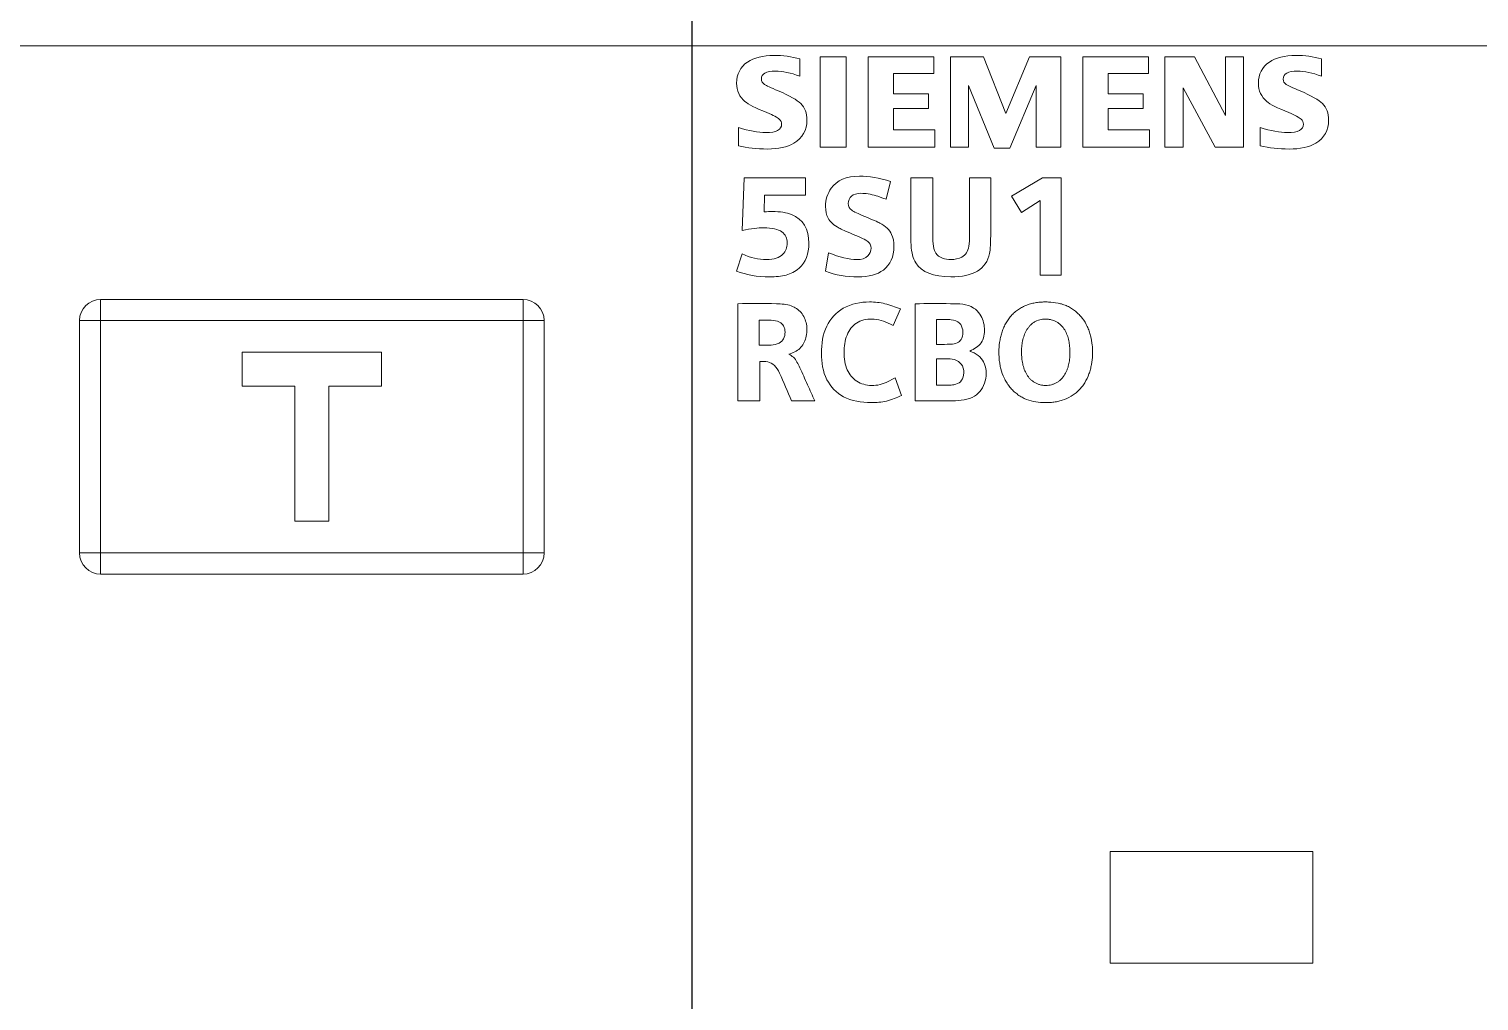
# Model space of a CAD drawing. Header units: millimetres. Extents: x 4137 to 6698, y 1400 to 3585.
# Drawn here: x 4654.87 to 4689.2, y 2820.81 to 2843.81 of the extents above; entities that cross this region are included whole.
import ezdxf

# ---------------------------------------------------------------- set-up
doc = ezdxf.new("R2010")
doc.units = ezdxf.units.MM
doc.layers.add('000-PI-Oprema', color=30, linetype='Continuous', lineweight=5)

msp = doc.modelspace()

# ---------------------------------------------------------------- linework, layer by layer
at = {"layer": '000-PI-Oprema', "color": 0, "linetype": 'ByBlock', "lineweight": 0, "ltscale": 0.25}
for p, q in [((4670.57, 2844.213), (4670.57, 2843.413)), ((4670.57, 2843.413), (4635.165, 2843.413)), ((4670.57, 2799.907), (4670.57, 2843.413)), ((4656.568, 2837.412), (4656.568, 2836.912)), ((4656.568, 2837.412), (4666.57, 2837.412)), ((4666.57, 2837.412), (4666.57, 2836.912)), ((4656.068, 2831.411), (4656.068, 2836.912)), ((4656.068, 2836.912), (4656.568, 2836.912)), ((4666.57, 2836.912), (4656.568, 2836.912)), ((4656.568, 2836.912), (4656.568, 2831.411)), ((4666.57, 2836.912), (4667.069, 2836.912)), ((4666.57, 2831.411), (4666.57, 2836.912)), ((4667.069, 2836.912), (4667.069, 2831.411)), ((4659.918, 2836.161), (4659.918, 2835.362)), ((4663.219, 2836.161), (4659.918, 2836.161)), ((4663.219, 2835.362), (4663.219, 2836.161)), ((4659.918, 2835.362), (4661.169, 2835.362)), ((4661.169, 2835.362), (4661.169, 2832.161)), ((4661.969, 2835.362), (4663.219, 2835.362)), ((4661.969, 2832.161), (4661.969, 2835.362)), ((4661.169, 2832.161), (4661.969, 2832.161)), ((4656.068, 2831.411), (4656.568, 2831.411)), ((4656.568, 2831.411), (4666.57, 2831.411)), ((4656.568, 2830.911), (4656.568, 2831.411)), ((4667.069, 2831.411), (4666.57, 2831.411)), ((4666.57, 2831.411), (4666.57, 2830.911)), ((4666.57, 2830.911), (4656.568, 2830.911))]:
    msp.add_line(p, q, dxfattribs=at)
for points in [[(4670.565, 2843.413), (4670.565, 2844.213)], [(4670.565, 2818.706), (4670.565, 2843.413)], [(4705.97, 2843.413), (4670.565, 2843.413)], [(4673.123, 2843.107), (4673.123, 2842.694)], [(4673.602, 2843.151), (4674.222, 2843.151)], [(4673.602, 2841.015), (4673.602, 2843.151)], [(4674.222, 2843.151), (4674.222, 2841.015)], [(4674.742, 2843.151), (4676.296, 2843.151)], [(4674.742, 2841.015), (4674.742, 2843.151)], [(4676.296, 2843.151), (4676.296, 2842.76)], [(4676.689, 2841.015), (4676.689, 2843.151)], [(4676.689, 2843.151), (4677.469, 2843.151)], [(4677.469, 2843.151), (4678.003, 2841.811)], [(4678.003, 2841.811), (4678.558, 2843.151)], [(4678.558, 2843.151), (4679.302, 2843.151)], [(4679.302, 2843.151), (4679.302, 2841.015)], [(4679.824, 2841.015), (4679.824, 2843.151)], [(4679.824, 2843.151), (4681.378, 2843.151)], [(4681.378, 2843.151), (4681.378, 2842.76)], [(4681.768, 2843.151), (4682.468, 2843.151)], [(4681.768, 2841.015), (4681.768, 2843.151)], [(4682.468, 2843.151), (4683.203, 2841.763)], [(4683.203, 2843.151), (4683.631, 2843.151)], [(4683.203, 2841.763), (4683.203, 2843.151)], [(4683.631, 2843.151), (4683.631, 2841.015)], [(4685.476, 2843.107), (4685.476, 2842.694)], [(4675.34, 2842.76), (4675.34, 2842.281)], [(4676.296, 2842.76), (4675.34, 2842.76)], [(4681.378, 2842.76), (4680.422, 2842.76)], [(4680.422, 2842.76), (4680.422, 2842.281)], [(4675.34, 2842.281), (4676.173, 2842.281)], [(4676.173, 2842.281), (4676.173, 2841.929)], [(4677.723, 2840.994), (4677.119, 2842.474)], [(4677.119, 2842.474), (4677.119, 2841.015)], [(4678.717, 2842.474), (4678.096, 2840.994)], [(4678.717, 2841.015), (4678.717, 2842.474)], [(4680.422, 2842.281), (4681.254, 2842.281)], [(4681.254, 2842.281), (4681.254, 2841.929)], [(4682.956, 2841.015), (4682.196, 2842.424)], [(4682.196, 2842.424), (4682.196, 2841.015)], [(4675.34, 2841.929), (4675.34, 2841.426)], [(4676.173, 2841.929), (4675.34, 2841.929)], [(4681.254, 2841.929), (4680.422, 2841.929)], [(4680.422, 2841.929), (4680.422, 2841.426)], [(4671.671, 2841.049), (4671.671, 2841.481)], [(4675.34, 2841.426), (4676.317, 2841.426)], [(4676.317, 2841.426), (4676.317, 2841.015)], [(4680.422, 2841.426), (4681.4, 2841.426)], [(4681.4, 2841.426), (4681.4, 2841.015)], [(4684.024, 2841.049), (4684.024, 2841.481)], [(4674.222, 2841.015), (4673.602, 2841.015)], [(4676.317, 2841.015), (4674.742, 2841.015)], [(4677.119, 2841.015), (4676.689, 2841.015)], [(4678.096, 2840.994), (4677.723, 2840.994)], [(4679.302, 2841.015), (4678.717, 2841.015)], [(4681.4, 2841.015), (4679.824, 2841.015)], [(4682.196, 2841.015), (4681.768, 2841.015)], [(4683.631, 2841.015), (4682.956, 2841.015)], [(4671.757, 2839.047), (4671.801, 2840.289)], [(4671.801, 2840.289), (4673.258, 2840.289)], [(4673.258, 2840.289), (4673.258, 2839.883)], [(4675.27, 2840.205), (4675.166, 2839.782)], [(4675.751, 2839.014), (4675.751, 2840.289)], [(4675.751, 2840.289), (4676.269, 2840.289)], [(4677.141, 2840.289), (4677.642, 2840.289)], [(4678.134, 2839.857), (4678.87, 2840.289)], [(4678.87, 2840.289), (4679.314, 2840.289)], [(4679.314, 2840.289), (4679.314, 2837.988)], [(4672.29, 2839.883), (4672.276, 2839.484)], [(4673.258, 2839.883), (4672.29, 2839.883)], [(4678.368, 2839.472), (4678.134, 2839.857)], [(4678.813, 2839.75), (4678.368, 2839.472)], [(4678.813, 2837.988), (4678.813, 2839.75)], [(4671.627, 2838.081), (4671.757, 2838.488)], [(4673.728, 2838.078), (4673.802, 2838.519)], [(4679.314, 2837.988), (4678.813, 2837.988)], [(4671.655, 2835.012), (4671.655, 2837.312)], [(4675.503, 2837.187), (4675.329, 2836.797)], [(4675.852, 2835.012), (4675.852, 2837.312)], [(4672.161, 2836.328), (4672.161, 2836.924)], [(4676.357, 2836.94), (4676.357, 2836.348)], [(4672.174, 2835.94), (4672.174, 2835.012)], [(4676.357, 2836.005), (4676.357, 2835.384)], [(4675.169, 2835.443), (4675.382, 2835.554)], [(4675.382, 2835.554), (4675.533, 2835.14)], [(4672.174, 2835.012), (4671.655, 2835.012)], [(4673.477, 2835.012), (4672.924, 2835.012)], [(4676.736, 2835.012), (4675.852, 2835.012)], [(4685.267, 2824.344), (4680.467, 2824.344)], [(4680.467, 2824.344), (4680.467, 2821.706)], [(4685.267, 2821.706), (4685.267, 2824.344)], [(4680.467, 2821.706), (4685.267, 2821.706)]]:
    msp.add_lwpolyline(points, dxfattribs=at)
for points, knots in [([(4672.637, 2841.681), (4672.596, 2841.72), (4672.498, 2841.77), (4672.343, 2841.833), (4672.077, 2841.942), (4671.904, 2842.03), (4671.824, 2842.097), (4671.693, 2842.207), (4671.627, 2842.351), (4671.627, 2842.528), (4671.627, 2842.748), (4671.713, 2842.916), (4671.885, 2843.031), (4672.039, 2843.135), (4672.248, 2843.187), (4672.512, 2843.187), (4672.723, 2843.187), (4672.927, 2843.161), (4673.123, 2843.107)], [0, 0, 0, 0, 1, 1, 1, 2, 2, 2, 3, 3, 3, 4, 4, 4, 5, 5, 5, 6, 6, 6, 6]), ([(4684.991, 2841.681), (4684.948, 2841.72), (4684.851, 2841.77), (4684.698, 2841.833), (4684.43, 2841.945), (4684.255, 2842.031), (4684.177, 2842.097), (4684.047, 2842.209), (4683.981, 2842.351), (4683.981, 2842.528), (4683.981, 2842.748), (4684.067, 2842.916), (4684.239, 2843.031), (4684.393, 2843.135), (4684.602, 2843.187), (4684.865, 2843.187), (4685.076, 2843.187), (4685.28, 2843.161), (4685.476, 2843.107)], [0, 0, 0, 0, 1, 1, 1, 2, 2, 2, 3, 3, 3, 4, 4, 4, 5, 5, 5, 6, 6, 6, 6]), ([(4673.123, 2842.694), (4672.907, 2842.776), (4672.715, 2842.818), (4672.548, 2842.818), (4672.325, 2842.818), (4672.213, 2842.754), (4672.213, 2842.626), (4672.213, 2842.576), (4672.237, 2842.535), (4672.287, 2842.503), (4672.327, 2842.476), (4672.436, 2842.425), (4672.613, 2842.349), (4672.882, 2842.234), (4673.058, 2842.133), (4673.144, 2842.048), (4673.242, 2841.95), (4673.29, 2841.821), (4673.29, 2841.66), (4673.29, 2841.414), (4673.188, 2841.231), (4672.984, 2841.111), (4672.826, 2841.019), (4672.616, 2840.972), (4672.352, 2840.972)], [0, 0, 0, 0, 1, 1, 1, 2, 2, 2, 3, 3, 3, 4, 4, 4, 5, 5, 5, 6, 6, 6, 7, 7, 7, 8, 8, 8, 8]), ([(4685.476, 2842.694), (4685.262, 2842.776), (4685.071, 2842.818), (4684.902, 2842.818), (4684.678, 2842.818), (4684.566, 2842.754), (4684.566, 2842.626), (4684.566, 2842.575), (4684.59, 2842.534), (4684.638, 2842.503), (4684.679, 2842.476), (4684.789, 2842.425), (4684.967, 2842.349), (4685.235, 2842.234), (4685.412, 2842.133), (4685.497, 2842.048), (4685.595, 2841.95), (4685.643, 2841.821), (4685.643, 2841.66), (4685.643, 2841.414), (4685.542, 2841.231), (4685.339, 2841.111), (4685.18, 2841.018), (4684.969, 2840.972), (4684.706, 2840.972)], [0, 0, 0, 0, 1, 1, 1, 2, 2, 2, 3, 3, 3, 4, 4, 4, 5, 5, 5, 6, 6, 6, 7, 7, 7, 8, 8, 8, 8]), ([(4671.671, 2841.481), (4671.919, 2841.401), (4672.134, 2841.362), (4672.318, 2841.362), (4672.567, 2841.362), (4672.691, 2841.428), (4672.691, 2841.561), (4672.691, 2841.609), (4672.673, 2841.649), (4672.637, 2841.681)], [0, 0, 0, 0, 1, 1, 1, 2, 2, 2, 3, 3, 3, 3]), ([(4684.024, 2841.481), (4684.273, 2841.401), (4684.489, 2841.362), (4684.671, 2841.362), (4684.92, 2841.362), (4685.045, 2841.428), (4685.045, 2841.561), (4685.045, 2841.609), (4685.027, 2841.649), (4684.991, 2841.681)], [0, 0, 0, 0, 1, 1, 1, 2, 2, 2, 3, 3, 3, 3]), ([(4673.802, 2838.519), (4674.065, 2838.409), (4674.289, 2838.354), (4674.472, 2838.354), (4674.59, 2838.354), (4674.678, 2838.383), (4674.734, 2838.441), (4674.783, 2838.492), (4674.808, 2838.554), (4674.808, 2838.628), (4674.808, 2838.695), (4674.783, 2838.748), (4674.733, 2838.785), (4674.683, 2838.823), (4674.567, 2838.878), (4674.384, 2838.953), (4674.216, 2839.022), (4674.105, 2839.071), (4674.051, 2839.101), (4673.928, 2839.168), (4673.841, 2839.248), (4673.792, 2839.339), (4673.751, 2839.416), (4673.731, 2839.507), (4673.731, 2839.612), (4673.731, 2839.775), (4673.776, 2839.919), (4673.864, 2840.042), (4674.002, 2840.233), (4674.225, 2840.329), (4674.537, 2840.329), (4674.761, 2840.329), (4675.006, 2840.288), (4675.27, 2840.205)], [0, 0, 0, 0, 1, 1, 1, 2, 2, 2, 3, 3, 3, 4, 4, 4, 5, 5, 5, 6, 6, 6, 7, 7, 7, 8, 8, 8, 9, 9, 9, 10, 10, 10, 11, 11, 11, 11]), ([(4677.642, 2840.289), (4677.642, 2839.864), (4677.642, 2839.439), (4677.642, 2839.014), (4677.642, 2838.759), (4677.633, 2838.588), (4677.614, 2838.5), (4677.538, 2838.131), (4677.229, 2837.947), (4676.696, 2837.947), (4676.282, 2837.947), (4676.006, 2838.058), (4675.866, 2838.279), (4675.802, 2838.379), (4675.766, 2838.519), (4675.757, 2838.701), (4675.754, 2838.783), (4675.751, 2838.887), (4675.751, 2839.014)], [0, 0, 0, 0, 1, 1, 1, 2, 2, 2, 3, 3, 3, 4, 4, 4, 5, 5, 5, 6, 6, 6, 6]), ([(4676.269, 2840.289), (4676.269, 2839.844), (4676.269, 2839.398), (4676.269, 2838.953), (4676.269, 2838.725), (4676.293, 2838.576), (4676.342, 2838.507)], [0, 0, 0, 0, 1, 1, 1, 2, 2, 2, 2]), ([(4676.342, 2838.507), (4676.377, 2838.454), (4676.431, 2838.415), (4676.504, 2838.388), (4676.565, 2838.365), (4676.629, 2838.354), (4676.697, 2838.354), (4676.795, 2838.354), (4676.882, 2838.375), (4676.959, 2838.415), (4677.051, 2838.464), (4677.106, 2838.55), (4677.124, 2838.672), (4677.135, 2838.745), (4677.141, 2838.839), (4677.141, 2838.953), (4677.141, 2839.398), (4677.141, 2839.844), (4677.141, 2840.289)], [0, 0, 0, 0, 1, 1, 1, 2, 2, 2, 3, 3, 3, 4, 4, 4, 5, 5, 5, 6, 6, 6, 6]), ([(4674.347, 2839.859), (4674.294, 2839.812), (4674.267, 2839.753), (4674.267, 2839.682), (4674.267, 2839.615), (4674.296, 2839.562), (4674.354, 2839.523)], [0, 0, 0, 0, 1, 1, 1, 2, 2, 2, 2]), ([(4674.928, 2839.865), (4674.799, 2839.904), (4674.679, 2839.924), (4674.569, 2839.924), (4674.472, 2839.924), (4674.397, 2839.902), (4674.347, 2839.859)], [0, 0, 0, 0, 1, 1, 1, 2, 2, 2, 2]), ([(4672.276, 2839.484), (4672.351, 2839.49), (4672.415, 2839.494), (4672.466, 2839.494), (4672.657, 2839.494), (4672.81, 2839.47), (4672.926, 2839.422), (4673.201, 2839.308), (4673.338, 2839.081), (4673.338, 2838.743), (4673.338, 2838.489), (4673.26, 2838.292), (4673.104, 2838.152), (4673.013, 2838.07), (4672.91, 2838.016), (4672.798, 2837.99)], [0, 0, 0, 0, 1, 1, 1, 2, 2, 2, 3, 3, 3, 4, 4, 4, 5, 5, 5, 5]), ([(4674.354, 2839.523), (4674.399, 2839.491), (4674.5, 2839.443), (4674.658, 2839.378), (4674.85, 2839.299), (4674.97, 2839.246), (4675.017, 2839.221), (4675.156, 2839.148), (4675.248, 2839.057), (4675.296, 2838.953), (4675.333, 2838.873), (4675.351, 2838.778), (4675.351, 2838.668), (4675.351, 2838.422), (4675.267, 2838.235), (4675.1, 2838.108), (4674.957, 2838), (4674.756, 2837.947), (4674.499, 2837.947)], [0, 0, 0, 0, 1, 1, 1, 2, 2, 2, 3, 3, 3, 4, 4, 4, 5, 5, 5, 6, 6, 6, 6]), ([(4671.757, 2838.488), (4671.953, 2838.399), (4672.145, 2838.354), (4672.333, 2838.354), (4672.513, 2838.354), (4672.642, 2838.396), (4672.721, 2838.482), (4672.787, 2838.553), (4672.821, 2838.642), (4672.821, 2838.747), (4672.821, 2838.862), (4672.78, 2838.949), (4672.699, 2839.01), (4672.609, 2839.076), (4672.465, 2839.109), (4672.269, 2839.109), (4672.136, 2839.109), (4671.966, 2839.088), (4671.757, 2839.047)], [0, 0, 0, 0, 1, 1, 1, 2, 2, 2, 3, 3, 3, 4, 4, 4, 5, 5, 5, 6, 6, 6, 6]), ([(4671.655, 2837.312), (4671.959, 2837.316), (4672.262, 2837.32), (4672.57, 2837.31), (4672.69, 2837.307), (4672.81, 2837.301), (4672.92, 2837.26), (4673.008, 2837.227), (4673.091, 2837.173), (4673.152, 2837.101), (4673.217, 2837.023), (4673.259, 2836.927), (4673.279, 2836.827), (4673.3, 2836.721), (4673.296, 2836.612), (4673.267, 2836.506), (4673.241, 2836.411), (4673.195, 2836.319), (4673.125, 2836.254), (4673.054, 2836.188), (4672.958, 2836.151), (4672.862, 2836.114)], [0, 0, 0, 0, 1, 1, 1, 2, 2, 2, 3, 3, 3, 4, 4, 4, 5, 5, 5, 6, 6, 6, 7, 7, 7, 7]), ([(4675.533, 2835.14), (4675.417, 2835.088), (4675.3, 2835.037), (4675.178, 2835.007), (4675.059, 2834.978), (4674.935, 2834.97), (4674.81, 2834.971), (4674.582, 2834.972), (4674.35, 2835.003), (4674.154, 2835.111), (4673.99, 2835.202), (4673.851, 2835.346), (4673.765, 2835.512), (4673.666, 2835.702), (4673.635, 2835.92), (4673.634, 2836.138), (4673.634, 2836.362), (4673.665, 2836.586), (4673.763, 2836.783), (4673.849, 2836.954), (4673.986, 2837.105), (4674.152, 2837.202), (4674.338, 2837.311), (4674.559, 2837.353), (4674.776, 2837.353), (4674.898, 2837.352), (4675.019, 2837.339), (4675.136, 2837.311), (4675.261, 2837.281), (4675.382, 2837.234), (4675.503, 2837.187)], [0, 0, 0, 0, 1, 1, 1, 2, 2, 2, 3, 3, 3, 4, 4, 4, 5, 5, 5, 6, 6, 6, 7, 7, 7, 8, 8, 8, 9, 9, 9, 10, 10, 10, 10]), ([(4675.852, 2837.312), (4676.126, 2837.312), (4676.401, 2837.314), (4676.692, 2837.312), (4676.884, 2837.311), (4677.084, 2837.309), (4677.238, 2837.209), (4677.296, 2837.172), (4677.347, 2837.121), (4677.386, 2837.063), (4677.454, 2836.965), (4677.487, 2836.847), (4677.493, 2836.724), (4677.499, 2836.603), (4677.479, 2836.476), (4677.414, 2836.385), (4677.352, 2836.298), (4677.25, 2836.243), (4677.148, 2836.188)], [0, 0, 0, 0, 1, 1, 1, 2, 2, 2, 3, 3, 3, 4, 4, 4, 5, 5, 5, 6, 6, 6, 6]), ([(4678.164, 2837.065), (4678.192, 2837.092), (4678.22, 2837.117), (4678.251, 2837.141), (4678.281, 2837.164), (4678.313, 2837.185), (4678.346, 2837.205), (4678.362, 2837.214), (4678.379, 2837.224), (4678.395, 2837.233), (4678.413, 2837.242), (4678.43, 2837.25), (4678.448, 2837.258), (4678.483, 2837.274), (4678.519, 2837.287), (4678.555, 2837.298), (4678.592, 2837.31), (4678.629, 2837.319), (4678.666, 2837.327), (4678.685, 2837.331), (4678.704, 2837.334), (4678.723, 2837.337), (4678.742, 2837.34), (4678.761, 2837.342), (4678.781, 2837.345), (4678.819, 2837.349), (4678.857, 2837.351), (4678.895, 2837.352), (4678.933, 2837.353), (4678.971, 2837.353), (4679.009, 2837.351), (4679.085, 2837.349), (4679.161, 2837.341), (4679.236, 2837.325), (4679.255, 2837.321), (4679.274, 2837.317), (4679.293, 2837.312), (4679.311, 2837.307), (4679.33, 2837.302), (4679.348, 2837.296), (4679.384, 2837.285), (4679.42, 2837.27), (4679.454, 2837.254), (4679.489, 2837.238), (4679.523, 2837.22), (4679.556, 2837.199), (4679.572, 2837.189), (4679.588, 2837.178), (4679.604, 2837.167), (4679.619, 2837.156), (4679.634, 2837.144), (4679.649, 2837.132), (4679.679, 2837.108), (4679.707, 2837.082), (4679.734, 2837.054), (4679.747, 2837.041), (4679.76, 2837.027), (4679.773, 2837.012), (4679.786, 2836.998), (4679.798, 2836.982), (4679.809, 2836.967), (4679.857, 2836.906), (4679.896, 2836.84), (4679.929, 2836.771), (4679.937, 2836.753), (4679.944, 2836.735), (4679.952, 2836.718), (4679.959, 2836.7), (4679.966, 2836.682), (4679.972, 2836.664), (4679.985, 2836.627), (4679.996, 2836.591), (4680.006, 2836.554), (4680.025, 2836.48), (4680.038, 2836.405), (4680.046, 2836.329), (4680.048, 2836.31), (4680.049, 2836.29), (4680.05, 2836.271), (4680.052, 2836.252), (4680.053, 2836.233), (4680.053, 2836.214), (4680.054, 2836.175), (4680.054, 2836.137), (4680.053, 2836.098), (4680.049, 2836.022), (4680.042, 2835.946), (4680.028, 2835.871), (4680.021, 2835.833), (4680.013, 2835.796), (4680.002, 2835.758), (4679.993, 2835.721), (4679.981, 2835.684), (4679.968, 2835.648), (4679.942, 2835.577), (4679.909, 2835.507), (4679.869, 2835.441), (4679.858, 2835.425), (4679.848, 2835.409), (4679.837, 2835.393), (4679.826, 2835.377), (4679.815, 2835.362), (4679.802, 2835.347), (4679.779, 2835.317), (4679.754, 2835.288), (4679.727, 2835.262), (4679.7, 2835.235), (4679.671, 2835.21), (4679.641, 2835.186), (4679.625, 2835.174), (4679.61, 2835.163), (4679.594, 2835.152), (4679.578, 2835.141), (4679.562, 2835.131), (4679.545, 2835.12), (4679.48, 2835.081), (4679.41, 2835.049), (4679.337, 2835.025), (4679.319, 2835.02), (4679.3, 2835.014), (4679.281, 2835.009), (4679.262, 2835.005), (4679.244, 2835), (4679.225, 2834.996), (4679.187, 2834.989), (4679.15, 2834.983), (4679.112, 2834.979), (4679.074, 2834.975), (4679.036, 2834.972), (4678.998, 2834.971), (4678.959, 2834.97), (4678.921, 2834.97), (4678.882, 2834.972), (4678.805, 2834.975), (4678.729, 2834.983), (4678.655, 2834.999), (4678.581, 2835.014), (4678.508, 2835.037), (4678.437, 2835.07), (4678.402, 2835.086), (4678.368, 2835.105), (4678.336, 2835.125), (4678.303, 2835.145), (4678.272, 2835.168), (4678.243, 2835.192), (4678.227, 2835.204), (4678.213, 2835.216), (4678.198, 2835.229), (4678.184, 2835.242), (4678.17, 2835.255), (4678.156, 2835.269), (4678.13, 2835.297), (4678.104, 2835.326), (4678.081, 2835.356), (4678.057, 2835.387), (4678.035, 2835.418), (4678.015, 2835.451), (4678.005, 2835.468), (4677.996, 2835.484), (4677.987, 2835.501), (4677.978, 2835.518), (4677.969, 2835.536), (4677.961, 2835.553), (4677.928, 2835.623), (4677.902, 2835.695), (4677.883, 2835.769), (4677.873, 2835.806), (4677.865, 2835.844), (4677.859, 2835.882), (4677.855, 2835.901), (4677.853, 2835.92), (4677.85, 2835.939), (4677.847, 2835.958), (4677.845, 2835.977), (4677.843, 2835.996), (4677.836, 2836.073), (4677.834, 2836.149), (4677.837, 2836.225), (4677.84, 2836.301), (4677.848, 2836.377), (4677.863, 2836.454), (4677.866, 2836.472), (4677.87, 2836.492), (4677.874, 2836.51), (4677.879, 2836.529), (4677.883, 2836.548), (4677.888, 2836.566), (4677.898, 2836.603), (4677.909, 2836.64), (4677.922, 2836.676), (4677.935, 2836.712), (4677.95, 2836.747), (4677.966, 2836.782), (4677.974, 2836.8), (4677.983, 2836.817), (4677.992, 2836.834), (4678.001, 2836.851), (4678.011, 2836.868), (4678.021, 2836.884), (4678.041, 2836.917), (4678.063, 2836.948), (4678.087, 2836.979), (4678.099, 2836.994), (4678.111, 2837.009), (4678.124, 2837.023), (4678.136, 2837.038), (4678.15, 2837.052), (4678.164, 2837.065)], [0, 0, 0, 0, 1, 1, 1, 2, 2, 2, 3, 3, 3, 4, 4, 4, 5, 5, 5, 6, 6, 6, 7, 7, 7, 8, 8, 8, 9, 9, 9, 10, 10, 10, 11, 11, 11, 12, 12, 12, 13, 13, 13, 14, 14, 14, 15, 15, 15, 16, 16, 16, 17, 17, 17, 18, 18, 18, 19, 19, 19, 20, 20, 20, 21, 21, 21, 22, 22, 22, 23, 23, 23, 24, 24, 24, 25, 25, 25, 26, 26, 26, 27, 27, 27, 28, 28, 28, 29, 29, 29, 30, 30, 30, 31, 31, 31, 32, 32, 32, 33, 33, 33, 34, 34, 34, 35, 35, 35, 36, 36, 36, 37, 37, 37, 38, 38, 38, 39, 39, 39, 40, 40, 40, 41, 41, 41, 42, 42, 42, 43, 43, 43, 44, 44, 44, 45, 45, 45, 46, 46, 46, 47, 47, 47, 48, 48, 48, 49, 49, 49, 50, 50, 50, 51, 51, 51, 52, 52, 52, 53, 53, 53, 54, 54, 54, 55, 55, 55, 56, 56, 56, 57, 57, 57, 58, 58, 58, 59, 59, 59, 60, 60, 60, 61, 61, 61, 62, 62, 62, 63, 63, 63, 64, 64, 64, 65, 65, 65, 66, 66, 66, 67, 67, 67, 68, 68, 68, 69, 69, 69, 69]), ([(4672.161, 2836.924), (4672.255, 2836.925), (4672.349, 2836.926), (4672.445, 2836.92), (4672.513, 2836.916), (4672.581, 2836.909), (4672.641, 2836.877), (4672.681, 2836.857), (4672.717, 2836.825), (4672.739, 2836.786), (4672.765, 2836.742), (4672.773, 2836.689), (4672.773, 2836.636), (4672.772, 2836.582), (4672.764, 2836.529), (4672.739, 2836.483), (4672.715, 2836.441), (4672.677, 2836.405), (4672.634, 2836.381), (4672.576, 2836.348), (4672.508, 2836.338), (4672.441, 2836.332), (4672.347, 2836.324), (4672.254, 2836.326), (4672.161, 2836.328)], [0, 0, 0, 0, 1, 1, 1, 2, 2, 2, 3, 3, 3, 4, 4, 4, 5, 5, 5, 6, 6, 6, 7, 7, 7, 8, 8, 8, 8]), ([(4675.329, 2836.797), (4675.254, 2836.834), (4675.179, 2836.871), (4675.101, 2836.897), (4675.03, 2836.921), (4674.956, 2836.937), (4674.88, 2836.943), (4674.75, 2836.955), (4674.613, 2836.94), (4674.501, 2836.878), (4674.398, 2836.82), (4674.315, 2836.723), (4674.262, 2836.615), (4674.2, 2836.49), (4674.177, 2836.352), (4674.171, 2836.214), (4674.165, 2836.069), (4674.177, 2835.924), (4674.228, 2835.789), (4674.271, 2835.678), (4674.34, 2835.573), (4674.434, 2835.501), (4674.529, 2835.429), (4674.65, 2835.39), (4674.77, 2835.379), (4674.838, 2835.373), (4674.907, 2835.375), (4674.973, 2835.387), (4675.04, 2835.399), (4675.104, 2835.421), (4675.169, 2835.443)], [0, 0, 0, 0, 1, 1, 1, 2, 2, 2, 3, 3, 3, 4, 4, 4, 5, 5, 5, 6, 6, 6, 7, 7, 7, 8, 8, 8, 9, 9, 9, 10, 10, 10, 10]), ([(4676.357, 2836.348), (4676.442, 2836.348), (4676.527, 2836.349), (4676.612, 2836.35), (4676.654, 2836.35), (4676.695, 2836.35), (4676.737, 2836.356), (4676.786, 2836.362), (4676.836, 2836.374), (4676.876, 2836.402), (4676.91, 2836.424), (4676.938, 2836.457), (4676.956, 2836.494), (4676.986, 2836.553), (4676.99, 2836.622), (4676.979, 2836.689), (4676.969, 2836.751), (4676.946, 2836.81), (4676.905, 2836.852), (4676.855, 2836.901), (4676.778, 2836.924), (4676.705, 2836.932), (4676.666, 2836.937), (4676.627, 2836.938), (4676.588, 2836.938), (4676.512, 2836.939), (4676.434, 2836.94), (4676.357, 2836.94)], [0, 0, 0, 0, 1, 1, 1, 2, 2, 2, 3, 3, 3, 4, 4, 4, 5, 5, 5, 6, 6, 6, 7, 7, 7, 8, 8, 8, 9, 9, 9, 9]), ([(4679.354, 2836.747), (4679.34, 2836.765), (4679.325, 2836.782), (4679.309, 2836.798), (4679.293, 2836.814), (4679.276, 2836.829), (4679.257, 2836.843), (4679.24, 2836.857), (4679.22, 2836.87), (4679.201, 2836.882), (4679.181, 2836.893), (4679.16, 2836.903), (4679.139, 2836.911), (4679.118, 2836.919), (4679.097, 2836.926), (4679.074, 2836.931), (4679.063, 2836.934), (4679.051, 2836.937), (4679.04, 2836.938), (4679.029, 2836.94), (4679.018, 2836.942), (4679.007, 2836.943), (4678.984, 2836.946), (4678.961, 2836.947), (4678.938, 2836.946), (4678.916, 2836.946), (4678.893, 2836.945), (4678.87, 2836.942), (4678.847, 2836.94), (4678.825, 2836.936), (4678.803, 2836.93), (4678.781, 2836.925), (4678.759, 2836.918), (4678.738, 2836.909), (4678.728, 2836.905), (4678.717, 2836.9), (4678.707, 2836.895), (4678.696, 2836.89), (4678.686, 2836.885), (4678.677, 2836.879), (4678.657, 2836.867), (4678.639, 2836.854), (4678.621, 2836.839), (4678.613, 2836.832), (4678.604, 2836.824), (4678.596, 2836.816), (4678.587, 2836.808), (4678.579, 2836.8), (4678.572, 2836.792), (4678.556, 2836.775), (4678.542, 2836.757), (4678.528, 2836.74), (4678.515, 2836.721), (4678.502, 2836.702), (4678.491, 2836.682), (4678.485, 2836.673), (4678.48, 2836.663), (4678.474, 2836.653), (4678.469, 2836.642), (4678.464, 2836.632), (4678.46, 2836.622), (4678.44, 2836.58), (4678.425, 2836.538), (4678.413, 2836.494), (4678.401, 2836.451), (4678.391, 2836.406), (4678.385, 2836.361), (4678.382, 2836.339), (4678.379, 2836.316), (4678.377, 2836.293), (4678.375, 2836.271), (4678.373, 2836.248), (4678.373, 2836.226), (4678.371, 2836.18), (4678.371, 2836.135), (4678.374, 2836.091), (4678.376, 2836.046), (4678.38, 2836.001), (4678.387, 2835.956), (4678.39, 2835.934), (4678.394, 2835.911), (4678.399, 2835.889), (4678.403, 2835.867), (4678.409, 2835.845), (4678.415, 2835.822), (4678.428, 2835.779), (4678.443, 2835.736), (4678.463, 2835.695), (4678.473, 2835.674), (4678.484, 2835.654), (4678.495, 2835.635), (4678.507, 2835.615), (4678.52, 2835.597), (4678.534, 2835.579), (4678.548, 2835.561), (4678.562, 2835.544), (4678.578, 2835.528), (4678.594, 2835.512), (4678.611, 2835.497), (4678.629, 2835.482), (4678.665, 2835.454), (4678.704, 2835.43), (4678.746, 2835.413), (4678.757, 2835.409), (4678.768, 2835.405), (4678.779, 2835.401), (4678.79, 2835.398), (4678.801, 2835.395), (4678.812, 2835.392), (4678.834, 2835.387), (4678.856, 2835.383), (4678.879, 2835.38), (4678.89, 2835.379), (4678.902, 2835.378), (4678.913, 2835.377), (4678.925, 2835.377), (4678.936, 2835.377), (4678.947, 2835.377), (4678.97, 2835.377), (4678.993, 2835.378), (4679.016, 2835.381), (4679.038, 2835.384), (4679.061, 2835.388), (4679.083, 2835.393), (4679.094, 2835.396), (4679.105, 2835.399), (4679.116, 2835.403), (4679.127, 2835.406), (4679.138, 2835.41), (4679.148, 2835.415), (4679.169, 2835.423), (4679.19, 2835.433), (4679.209, 2835.445), (4679.229, 2835.457), (4679.248, 2835.47), (4679.266, 2835.484), (4679.283, 2835.499), (4679.3, 2835.514), (4679.316, 2835.531), (4679.324, 2835.539), (4679.331, 2835.548), (4679.338, 2835.557), (4679.346, 2835.565), (4679.353, 2835.574), (4679.36, 2835.583), (4679.387, 2835.62), (4679.41, 2835.659), (4679.43, 2835.701), (4679.439, 2835.721), (4679.448, 2835.742), (4679.456, 2835.764), (4679.46, 2835.774), (4679.463, 2835.785), (4679.467, 2835.796), (4679.47, 2835.807), (4679.474, 2835.818), (4679.477, 2835.829), (4679.489, 2835.873), (4679.499, 2835.917), (4679.505, 2835.962), (4679.512, 2836.006), (4679.515, 2836.052), (4679.517, 2836.097), (4679.518, 2836.12), (4679.518, 2836.143), (4679.518, 2836.166), (4679.518, 2836.188), (4679.517, 2836.211), (4679.516, 2836.234), (4679.514, 2836.279), (4679.51, 2836.324), (4679.503, 2836.369), (4679.5, 2836.392), (4679.496, 2836.414), (4679.491, 2836.436), (4679.486, 2836.458), (4679.481, 2836.48), (4679.474, 2836.503), (4679.462, 2836.547), (4679.446, 2836.589), (4679.426, 2836.63), (4679.417, 2836.651), (4679.406, 2836.671), (4679.394, 2836.69), (4679.381, 2836.71), (4679.368, 2836.729), (4679.354, 2836.747)], [0, 0, 0, 0, 1, 1, 1, 2, 2, 2, 3, 3, 3, 4, 4, 4, 5, 5, 5, 6, 6, 6, 7, 7, 7, 8, 8, 8, 9, 9, 9, 10, 10, 10, 11, 11, 11, 12, 12, 12, 13, 13, 13, 14, 14, 14, 15, 15, 15, 16, 16, 16, 17, 17, 17, 18, 18, 18, 19, 19, 19, 20, 20, 20, 21, 21, 21, 22, 22, 22, 23, 23, 23, 24, 24, 24, 25, 25, 25, 26, 26, 26, 27, 27, 27, 28, 28, 28, 29, 29, 29, 30, 30, 30, 31, 31, 31, 32, 32, 32, 33, 33, 33, 34, 34, 34, 35, 35, 35, 36, 36, 36, 37, 37, 37, 38, 38, 38, 39, 39, 39, 40, 40, 40, 41, 41, 41, 42, 42, 42, 43, 43, 43, 44, 44, 44, 45, 45, 45, 46, 46, 46, 47, 47, 47, 48, 48, 48, 49, 49, 49, 50, 50, 50, 51, 51, 51, 52, 52, 52, 53, 53, 53, 54, 54, 54, 55, 55, 55, 56, 56, 56, 57, 57, 57, 58, 58, 58, 59, 59, 59, 60, 60, 60, 61, 61, 61, 62, 62, 62, 62]), ([(4672.862, 2836.114), (4672.9, 2836.093), (4672.938, 2836.072), (4672.97, 2836.044), (4673.005, 2836.012), (4673.031, 2835.972), (4673.055, 2835.93), (4673.08, 2835.887), (4673.101, 2835.842), (4673.122, 2835.797), (4673.153, 2835.73), (4673.184, 2835.664), (4673.214, 2835.597), (4673.245, 2835.529), (4673.275, 2835.461), (4673.306, 2835.394), (4673.363, 2835.266), (4673.42, 2835.139), (4673.477, 2835.012)], [0, 0, 0, 0, 1, 1, 1, 2, 2, 2, 3, 3, 3, 4, 4, 4, 5, 5, 5, 6, 6, 6, 6]), ([(4677.148, 2836.188), (4677.218, 2836.161), (4677.288, 2836.133), (4677.347, 2836.088), (4677.4, 2836.047), (4677.443, 2835.993), (4677.474, 2835.933), (4677.507, 2835.867), (4677.526, 2835.795), (4677.532, 2835.722), (4677.538, 2835.642), (4677.53, 2835.562), (4677.51, 2835.483), (4677.491, 2835.409), (4677.463, 2835.338), (4677.419, 2835.275), (4677.377, 2835.215), (4677.323, 2835.162), (4677.261, 2835.124), (4677.11, 2835.03), (4676.923, 2835.021), (4676.735, 2835.012)], [0, 0, 0, 0, 1, 1, 1, 2, 2, 2, 3, 3, 3, 4, 4, 4, 5, 5, 5, 6, 6, 6, 7, 7, 7, 7]), ([(4672.924, 2835.012), (4672.834, 2835.231), (4672.744, 2835.45), (4672.639, 2835.671), (4672.607, 2835.737), (4672.574, 2835.803), (4672.521, 2835.852), (4672.478, 2835.892), (4672.421, 2835.92), (4672.363, 2835.933), (4672.301, 2835.947), (4672.237, 2835.944), (4672.174, 2835.94)], [0, 0, 0, 0, 1, 1, 1, 2, 2, 2, 3, 3, 3, 4, 4, 4, 4]), ([(4676.357, 2835.384), (4676.449, 2835.385), (4676.541, 2835.386), (4676.633, 2835.386), (4676.679, 2835.386), (4676.725, 2835.386), (4676.771, 2835.394), (4676.828, 2835.404), (4676.885, 2835.427), (4676.925, 2835.466), (4676.966, 2835.506), (4676.988, 2835.563), (4676.999, 2835.621), (4677.013, 2835.696), (4677.006, 2835.774), (4676.972, 2835.839), (4676.943, 2835.895), (4676.893, 2835.942), (4676.836, 2835.969), (4676.771, 2835.999), (4676.697, 2836.003), (4676.625, 2836.005), (4676.534, 2836.007), (4676.445, 2836.006), (4676.357, 2836.005)], [0, 0, 0, 0, 1, 1, 1, 2, 2, 2, 3, 3, 3, 4, 4, 4, 5, 5, 5, 6, 6, 6, 7, 7, 7, 8, 8, 8, 8])]:
    msp.add_open_spline(points, degree=3, knots=knots, dxfattribs=at)
for points in [[(4672.352, 2840.972), (4672.107, 2840.972), (4671.88, 2840.997), (4671.671, 2841.049)], [(4684.706, 2840.972), (4684.461, 2840.972), (4684.234, 2840.997), (4684.024, 2841.049)], [(4675.166, 2839.782), (4675.053, 2839.825), (4674.973, 2839.852), (4674.928, 2839.865)], [(4672.412, 2837.947), (4672.112, 2837.947), (4671.85, 2837.992), (4671.627, 2838.081)], [(4674.499, 2837.947), (4674.227, 2837.947), (4673.97, 2837.991), (4673.728, 2838.078)], [(4672.798, 2837.99), (4672.682, 2837.962), (4672.553, 2837.947), (4672.412, 2837.947)], [(4656.568, 2837.412), (4656.292, 2837.412), (4656.068, 2837.188), (4656.068, 2836.912)], [(4666.57, 2837.412), (4666.846, 2837.412), (4667.069, 2837.188), (4667.069, 2836.912)], [(4656.068, 2831.411), (4656.068, 2831.135), (4656.292, 2830.911), (4656.568, 2830.911)], [(4666.57, 2830.911), (4666.846, 2830.911), (4667.069, 2831.135), (4667.069, 2831.411)]]:
    msp.add_open_spline(points, degree=3, dxfattribs=at)

doc.saveas('drawing.dxf')
